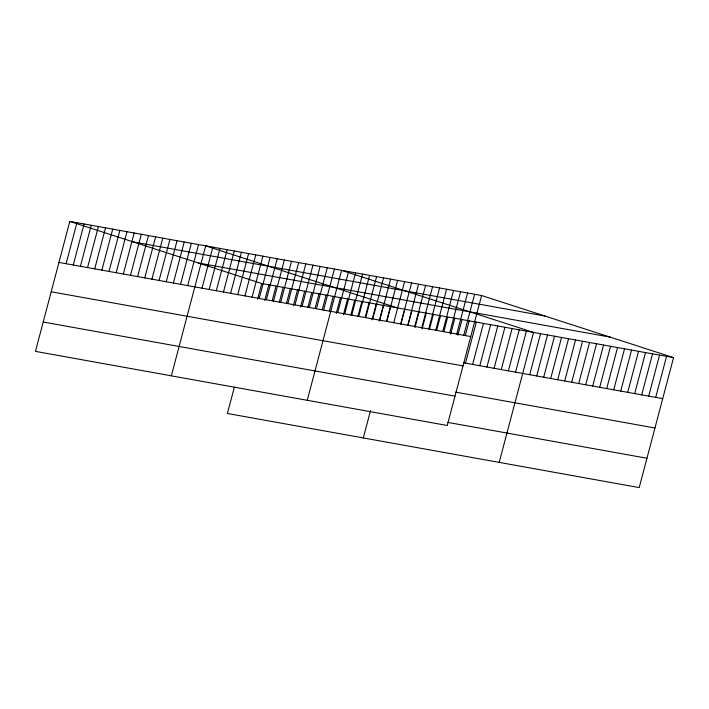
<?xml version="1.0" encoding="UTF-8"?>
<svg xmlns="http://www.w3.org/2000/svg" width="709" height="709" viewBox="0 0 709 709"><rect width="100%" height="100%" fill="white"/><g stroke="black" fill="none" stroke-linecap="round" stroke-linejoin="round"><path stroke-width="1.06" d="M481.597 295.529L69.792 221.403L35.45 351.372L447.255 425.497L481.597 295.529L673.55 357.628L639.208 487.597L227.403 413.471L234.387 387.061M66.105 263.713L76.944 222.688M73.257 264.998L84.096 223.982M80.409 266.283L91.248 225.267M87.561 267.577L98.4 226.552M94.714 268.862L105.552 227.837M101.866 270.147L112.704 229.131M109.018 271.432L119.856 230.416M116.17 272.726L127.008 231.701M123.322 274.011L134.161 232.986M130.474 275.296L141.313 234.28M137.626 276.59L148.465 235.565M144.778 277.875L155.617 236.85M151.93 279.16L162.769 238.135M159.082 280.445L169.921 239.429M166.234 281.739L177.073 240.714M173.386 283.024L184.225 241.999M180.547 284.309L191.377 243.284M187.699 285.594L198.529 244.578M171.348 375.832L205.69 245.863L397.643 307.963M202.003 288.173L212.842 247.149M209.155 289.458L219.994 248.442M216.307 290.743L227.146 249.728M223.459 292.037L234.298 251.013M230.611 293.322L241.45 252.298M237.763 294.607L248.602 253.592M244.915 295.892L255.754 254.877M252.067 297.186L262.906 256.162M257.58 299.278L261.745 283.503L673.55 357.628M259.219 298.471L270.058 257.447M264.732 300.572L268.897 284.788M266.371 299.756L277.21 258.741M272.159 300.802L276.049 286.082M273.523 301.041L284.362 260.026M279.311 302.087L283.201 287.367M280.675 302.335L291.514 261.311M286.463 303.381L290.353 288.652M287.827 303.62L298.666 262.596M293.34 305.721L297.505 289.937M294.979 304.905L305.818 263.89M300.492 307.006L304.657 291.231M302.131 306.199L312.97 265.175M307.919 307.236L311.809 292.516M309.284 307.484L320.122 266.46M315.071 308.53L318.961 293.801M316.436 308.769L327.274 267.745M322.223 309.815L326.113 295.086M323.588 310.055L334.426 269.039M329.375 311.1L333.265 296.38M307.245 400.293L341.578 270.324L533.54 332.424L499.198 462.392M336.252 313.44L340.426 297.665M337.741 312.607L348.58 271.582M343.404 314.725L347.578 298.95M344.742 313.865L355.581 272.841M350.84 314.964L354.73 300.235M351.744 315.124L362.583 274.099M357.992 316.249L361.882 301.529M358.745 316.382L369.584 275.367M365.144 317.543L369.034 302.814M365.747 317.641L376.585 276.625M372.012 319.883L376.187 304.099M372.748 318.908L383.587 277.884M379.164 321.168L383.339 305.393M379.749 320.167L390.588 279.142M386.6 321.399L390.491 306.678M386.751 321.425L397.589 280.401M363.3 437.932L370.541 410.538M393.752 322.692L404.591 281.668M400.753 323.942L411.583 282.926M400.904 323.978L404.795 309.248M407.746 325.209L418.585 284.185M408.056 325.263L411.947 310.542M414.747 326.468L425.586 285.443M414.933 327.602L419.099 311.827M421.749 327.726L432.587 286.702M422.085 328.887L426.251 313.112M428.75 328.985L439.589 287.96M429.512 329.127L433.403 314.397M435.751 330.243L446.59 289.228M436.664 330.412L440.555 315.691M442.753 331.502L453.592 290.486M443.816 331.697L447.707 316.976M449.754 332.769L460.593 291.745M450.694 334.036L454.859 318.261M456.756 334.028L467.594 293.003M457.846 335.33L462.011 319.546M463.757 335.286L474.596 294.262M465.272 335.561L469.163 320.84M465.476 363.15L476.315 322.125M472.628 364.435L483.467 323.41M479.78 365.72L490.619 324.695M486.932 367.005L497.771 325.989M494.084 368.299L504.923 327.274M501.245 369.584L512.075 328.559M508.397 370.869L519.236 329.845M515.549 372.154L526.388 331.138M529.703 374.707L540.542 333.682M536.695 375.965L547.534 334.94M543.697 377.223L554.535 336.208M550.698 378.482L561.537 337.466M557.699 379.749L568.538 338.725M564.701 381.008L575.54 339.983M571.702 382.266L582.541 341.242M578.704 383.525L589.542 342.5M585.705 384.783L596.544 343.768M592.706 386.042L603.545 345.026M599.708 387.309L610.546 346.284M606.709 388.567L617.548 347.543M613.71 389.826L624.549 348.801M620.712 391.084L631.542 350.069M627.704 392.343L638.543 351.327M634.706 393.601L645.544 352.586M641.707 394.869L652.546 353.844M648.708 396.127L659.547 355.103M655.71 397.386L666.549 356.361M133.132 241.893L544.937 316.019M198.396 263.012L610.201 337.129M58.953 262.427L470.758 336.545M463.438 362.778L662.711 398.644M51.199 291.78L463.004 365.897M455.683 392.13L654.956 427.997M43.205 322.019L455.01 396.145M447.689 422.378L646.962 458.244M69.792 221.403L261.745 283.503"/></g></svg>
